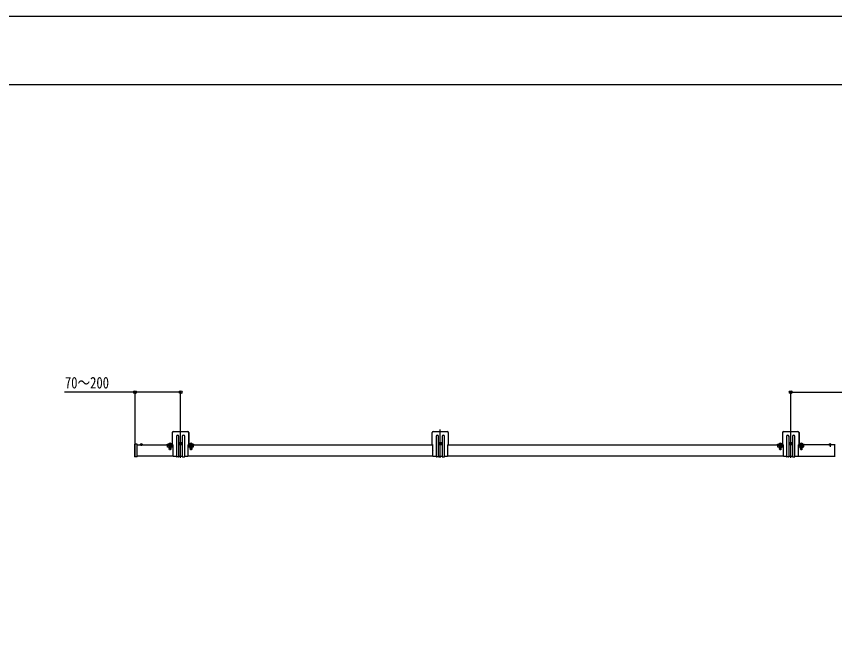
# Model space of a CAD drawing. Units: millimetres, scale not verified. Extents: x -4205 to 4205, y -2970 to 2970.
# Drawn here: x -2344 to -9, y 1185 to 2970 of the extents above; entities that cross this region are included whole.
import ezdxf
from ezdxf.enums import TextEntityAlignment as Align

# ---------------------------------------------------------------- set-up
doc = ezdxf.new("R2010")
doc.units = ezdxf.units.MM
doc.header["$LTSCALE"] = 16
for name, color, linetype in [('0-4_YKK_A1', 4, 'Continuous'), ('0-5_YKK_D', 6, 'Continuous'), ('0-6_YKK_ZWAK', 7, 'Continuous')]:
    doc.layers.add(name, color=color, linetype=linetype)
doc.styles.add('ＭＳ ゴシック', font='')
doc.styles.get('ＭＳ ゴシック').set_extended_font_data('MS Gothic')

msp = doc.modelspace()

# ---------------------------------------------------------------- linework, layer by layer
at = {"layer": '0-4_YKK_A1'}
for p, q in [((-1899.48, 1782.06), (-1899.48, 1750.06)), ((-1898.48, 1747.06), (-1898.48, 1782.56)), ((-1895.98, 1785.06), (-1854.98, 1785.06)), ((-1875.48, 1709.54), (-1875.48, 1790.71)), ((-1852.48, 1782.56), (-1852.48, 1747.06)), ((-1851.48, 1782.06), (-1851.48, 1750.06)), ((-1157.48, 1747.06), (-1157.48, 1782.56)), ((-1154.98, 1785.06), (-1113.98, 1785.06)), ((-1134.48, 1709.54), (-1134.48, 1790.71)), ((-1111.48, 1782.56), (-1111.48, 1747.06)), ((-158.48, 1782.06), (-158.48, 1750.06)), ((-157.48, 1747.06), (-157.48, 1782.56)), ((-154.98, 1785.06), (-113.98, 1785.06)), ((-134.48, 1709.54), (-134.48, 1790.71)), ((-111.48, 1782.56), (-111.48, 1747.06)), ((-110.48, 1782.06), (-110.48, 1750.06)), ((-1907.56, 1751.14), (-1906.63, 1749.28)), ((-1905.48, 1752.56), (-1905.48, 1732.6)), ((-1903.41, 1751.14), (-1904.34, 1749.28)), ((-1887.48, 1771.26), (-1887.48, 1713.56)), ((-1880.48, 1713.56), (-1880.48, 1771.26)), ((-1875.48, 1746.01), (-1875.48, 1754.51)), ((-1870.48, 1771.26), (-1870.48, 1713.56)), ((-1863.48, 1713.56), (-1863.48, 1771.26)), ((-1847.56, 1751.14), (-1846.63, 1749.28)), ((-1845.48, 1752.56), (-1845.48, 1732.6)), ((-1843.41, 1751.14), (-1844.34, 1749.28)), ((-1146.48, 1771.26), (-1146.48, 1713.56)), ((-1139.48, 1713.56), (-1139.48, 1771.26)), ((-1134.48, 1746.01), (-1134.48, 1754.51)), ((-1129.48, 1771.26), (-1129.48, 1713.56)), ((-1122.48, 1713.56), (-1122.48, 1771.26)), ((-166.56, 1751.14), (-165.63, 1749.28)), ((-164.48, 1752.56), (-164.48, 1732.6)), ((-162.41, 1751.14), (-163.34, 1749.28)), ((-146.48, 1771.26), (-146.48, 1713.56)), ((-139.48, 1713.56), (-139.48, 1771.26)), ((-134.48, 1746.01), (-134.48, 1754.51)), ((-129.48, 1771.26), (-129.48, 1713.56)), ((-122.48, 1713.56), (-122.48, 1771.26)), ((-106.56, 1751.14), (-105.63, 1749.28)), ((-104.48, 1752.56), (-104.48, 1732.6)), ((-102.41, 1751.14), (-103.34, 1749.28)), ((-2006.98, 1747.88), (-2006.98, 1714.24)), ((-1999.3, 1749.3), (-2006.04, 1748.88)), ((-2004.98, 1711.96), (-2004.98, 1750.29)), ((-1998.98, 1748.31), (-1998.98, 1749)), ((-1998.98, 1713.81), (-1998.98, 1748.31)), ((-1998.98, 1747.06), (-1898.48, 1747.06)), ((-1983.88, 1747.06), (-1991.08, 1747.06)), ((-1989.53, 1749.03), (-1988.63, 1747.22)), ((-1987.48, 1746.61), (-1988.63, 1747.22)), ((-1987.48, 1750.56), (-1987.48, 1743.99)), ((-1987.48, 1746.61), (-1986.34, 1747.22)), ((-1985.43, 1749.03), (-1986.34, 1747.22)), ((-1913.48, 1749.06), (-1900.48, 1749.06)), ((-1913.48, 1747.56), (-1913.48, 1749.06)), ((-1913.48, 1747.56), (-1900.48, 1747.56)), ((-1912.23, 1740.76), (-1912.23, 1745.26)), ((-1899.23, 1740.76), (-1912.23, 1740.76)), ((-1910.48, 1747.36), (-1910.48, 1747.06)), ((-1900.48, 1747.36), (-1910.48, 1747.36)), ((-1907.73, 1747.06), (-1910.48, 1747.06)), ((-1908.48, 1739.26), (-1909.73, 1740.76)), ((-1909.46, 1749.06), (-1901.5, 1749.06)), ((-1908.73, 1747.06), (-1908.73, 1746.56)), ((-1907.48, 1739.26), (-1908.48, 1739.26)), ((-1907.73, 1736.11), (-1907.73, 1747.36)), ((-1907.48, 1747.66), (-1907.34, 1748.48)), ((-1903.48, 1747.66), (-1907.48, 1747.66)), ((-1907.48, 1747.66), (-1907.48, 1734.46)), ((-1903.48, 1734.46), (-1907.48, 1734.46)), ((-1906.78, 1733.06), (-1907.48, 1734.46)), ((-1907.1, 1747.66), (-1907.34, 1748.68)), ((-1907.1, 1747.66), (-1907.1, 1733.71)), ((-1904.18, 1733.06), (-1906.78, 1733.06)), ((-1906.63, 1749.28), (-1905.48, 1748.67)), ((-1906.48, 1736.86), (-1906.48, 1744.36)), ((-1906.48, 1743.86), (-1904.48, 1743.86)), ((-1905.23, 1743.76), (-1905.73, 1743.76)), ((-1905.23, 1742.26), (-1905.73, 1742.26)), ((-1904.34, 1749.28), (-1905.48, 1748.67)), ((-1904.48, 1736.86), (-1904.48, 1744.36)), ((-1903.48, 1734.46), (-1904.18, 1733.06)), ((-1903.86, 1747.66), (-1903.62, 1748.68)), ((-1903.86, 1747.66), (-1903.86, 1733.71)), ((-1903.48, 1747.66), (-1903.62, 1748.48)), ((-1903.48, 1747.66), (-1903.48, 1734.46)), ((-1903.23, 1735.86), (-1903.23, 1747.36)), ((-1903.23, 1744.51), (-1903.23, 1743.01)), ((-1901.73, 1743.01), (-1903.23, 1743.01)), ((-1901.98, 1739.26), (-1902.98, 1739.26)), ((-1900.73, 1740.76), (-1901.98, 1739.26)), ((-1899.23, 1740.76), (-1898.23, 1743.26)), ((-1898.48, 1747.06), (-1896.48, 1747.06)), ((-1896.48, 1746.78), (-1896.48, 1747.06)), ((-1896.48, 1731.78), (-1896.48, 1745.35)), ((-1896.48, 1713.56), (-1896.48, 1730.35)), ((-1879.73, 1750.26), (-1871.23, 1750.26)), ((-1876.73, 1749.85), (-1877.56, 1749.85)), ((-1874.24, 1750.68), (-1873.41, 1750.68)), ((-1854.48, 1747.06), (-1854.48, 1746.78)), ((-1854.48, 1747.06), (-1852.48, 1747.06)), ((-1854.48, 1745.35), (-1854.48, 1731.78)), ((-1854.48, 1730.35), (-1854.48, 1713.56)), ((-1852.48, 1747.06), (-1157.48, 1747.06)), ((-1852.23, 1740.76), (-1852.23, 1745.26)), ((-1839.23, 1740.76), (-1852.23, 1740.76)), ((-1850.48, 1749.06), (-1837.48, 1749.06)), ((-1850.48, 1747.56), (-1837.48, 1747.56)), ((-1850.48, 1747.36), (-1850.48, 1747.06)), ((-1840.48, 1747.36), (-1850.48, 1747.36)), ((-1847.73, 1747.06), (-1850.48, 1747.06)), ((-1848.48, 1739.26), (-1849.73, 1740.76)), ((-1849.46, 1749.06), (-1841.5, 1749.06)), ((-1848.73, 1747.06), (-1848.73, 1746.56)), ((-1847.48, 1739.26), (-1848.48, 1739.26)), ((-1847.73, 1736.11), (-1847.73, 1747.36)), ((-1847.48, 1747.66), (-1847.34, 1748.48)), ((-1843.48, 1747.66), (-1847.48, 1747.66)), ((-1847.48, 1747.66), (-1847.48, 1734.46)), ((-1843.48, 1734.46), (-1847.48, 1734.46)), ((-1846.78, 1733.06), (-1847.48, 1734.46)), ((-1847.1, 1747.66), (-1847.34, 1748.68)), ((-1847.1, 1747.66), (-1847.1, 1733.71)), ((-1844.18, 1733.06), (-1846.78, 1733.06)), ((-1846.63, 1749.28), (-1845.48, 1748.67)), ((-1846.48, 1736.86), (-1846.48, 1744.36)), ((-1846.48, 1743.86), (-1844.48, 1743.86)), ((-1845.23, 1743.76), (-1845.73, 1743.76)), ((-1845.23, 1742.26), (-1845.73, 1742.26)), ((-1844.34, 1749.28), (-1845.48, 1748.67)), ((-1844.48, 1736.86), (-1844.48, 1744.36)), ((-1843.48, 1734.46), (-1844.18, 1733.06)), ((-1843.86, 1747.66), (-1843.62, 1748.68)), ((-1843.86, 1747.66), (-1843.86, 1733.71)), ((-1843.48, 1747.66), (-1843.62, 1748.48)), ((-1843.48, 1747.66), (-1843.48, 1734.46)), ((-1843.23, 1735.86), (-1843.23, 1747.36)), ((-1843.23, 1744.51), (-1843.23, 1743.01)), ((-1841.73, 1743.01), (-1843.23, 1743.01)), ((-1841.98, 1739.26), (-1842.98, 1739.26)), ((-1840.73, 1740.76), (-1841.98, 1739.26)), ((-1839.23, 1740.76), (-1838.23, 1743.26)), ((-1837.48, 1747.56), (-1837.48, 1749.06)), ((-1157.48, 1747.06), (-1155.48, 1747.06)), ((-1155.48, 1746.78), (-1155.48, 1747.06)), ((-1155.48, 1731.78), (-1155.48, 1745.35)), ((-1155.48, 1713.56), (-1155.48, 1730.35)), ((-1138.73, 1750.26), (-1130.23, 1750.26)), ((-1135.73, 1749.85), (-1136.56, 1749.85)), ((-1133.24, 1750.68), (-1132.41, 1750.68)), ((-1113.48, 1747.06), (-1113.48, 1746.78)), ((-1113.48, 1747.06), (-1111.48, 1747.06)), ((-1113.48, 1745.35), (-1113.48, 1731.78)), ((-1113.48, 1730.35), (-1113.48, 1713.56)), ((-1111.48, 1747.06), (-157.48, 1747.06)), ((-172.48, 1749.06), (-159.48, 1749.06)), ((-172.48, 1747.56), (-172.48, 1749.06)), ((-172.48, 1747.56), (-159.48, 1747.56)), ((-171.23, 1740.76), (-171.23, 1745.26)), ((-158.23, 1740.76), (-171.23, 1740.76)), ((-169.48, 1747.36), (-169.48, 1747.06)), ((-159.48, 1747.36), (-169.48, 1747.36)), ((-166.73, 1747.06), (-169.48, 1747.06)), ((-167.48, 1739.26), (-168.73, 1740.76)), ((-168.46, 1749.06), (-160.5, 1749.06)), ((-167.73, 1747.06), (-167.73, 1746.56)), ((-166.48, 1739.26), (-167.48, 1739.26)), ((-166.73, 1736.11), (-166.73, 1747.36)), ((-166.48, 1747.66), (-166.34, 1748.48)), ((-162.48, 1747.66), (-166.48, 1747.66)), ((-166.48, 1747.66), (-166.48, 1734.46)), ((-162.48, 1734.46), (-166.48, 1734.46)), ((-165.78, 1733.06), (-166.48, 1734.46)), ((-166.1, 1747.66), (-166.34, 1748.68)), ((-166.1, 1747.66), (-166.1, 1733.71)), ((-163.18, 1733.06), (-165.78, 1733.06)), ((-165.63, 1749.28), (-164.48, 1748.67)), ((-165.48, 1736.86), (-165.48, 1744.36)), ((-165.48, 1743.86), (-163.48, 1743.86)), ((-164.23, 1743.76), (-164.73, 1743.76)), ((-164.23, 1742.26), (-164.73, 1742.26)), ((-163.34, 1749.28), (-164.48, 1748.67)), ((-163.48, 1736.86), (-163.48, 1744.36)), ((-162.48, 1734.46), (-163.18, 1733.06)), ((-162.86, 1747.66), (-162.62, 1748.68)), ((-162.86, 1747.66), (-162.86, 1733.71)), ((-162.48, 1747.66), (-162.63, 1748.48)), ((-162.48, 1747.66), (-162.48, 1734.46)), ((-162.23, 1735.86), (-162.23, 1747.36)), ((-162.23, 1744.51), (-162.23, 1743.01)), ((-160.73, 1743.01), (-162.23, 1743.01)), ((-160.98, 1739.26), (-161.98, 1739.26)), ((-159.73, 1740.76), (-160.98, 1739.26)), ((-158.23, 1740.76), (-157.23, 1743.26)), ((-157.48, 1747.06), (-155.48, 1747.06)), ((-155.48, 1746.78), (-155.48, 1747.06)), ((-155.48, 1731.78), (-155.48, 1745.35)), ((-155.48, 1713.56), (-155.48, 1730.35)), ((-138.73, 1750.26), (-130.23, 1750.26)), ((-135.73, 1749.85), (-136.56, 1749.85)), ((-133.24, 1750.68), (-132.41, 1750.68)), ((-113.48, 1747.06), (-113.48, 1746.78)), ((-113.48, 1747.06), (-111.48, 1747.06)), ((-113.48, 1745.35), (-113.48, 1731.78)), ((-113.48, 1730.35), (-113.48, 1713.56)), ((-9.48, 1747.06), (-111.48, 1747.06)), ((-111.23, 1740.76), (-111.23, 1745.26)), ((-98.23, 1740.76), (-111.23, 1740.76)), ((-109.48, 1749.06), (-96.48, 1749.06)), ((-109.48, 1747.56), (-96.48, 1747.56)), ((-109.48, 1747.36), (-109.48, 1747.06)), ((-99.48, 1747.36), (-109.48, 1747.36)), ((-106.73, 1747.06), (-109.48, 1747.06)), ((-107.48, 1739.26), (-108.73, 1740.76)), ((-108.46, 1749.06), (-100.5, 1749.06)), ((-107.73, 1747.06), (-107.73, 1746.56)), ((-106.48, 1739.26), (-107.48, 1739.26)), ((-106.73, 1736.11), (-106.73, 1747.36)), ((-106.48, 1747.66), (-106.34, 1748.48)), ((-102.48, 1747.66), (-106.48, 1747.66)), ((-106.48, 1747.66), (-106.48, 1734.46)), ((-102.48, 1734.46), (-106.48, 1734.46)), ((-105.78, 1733.06), (-106.48, 1734.46)), ((-106.1, 1747.66), (-106.34, 1748.68)), ((-106.1, 1747.66), (-106.1, 1733.71)), ((-103.18, 1733.06), (-105.78, 1733.06)), ((-105.63, 1749.28), (-104.48, 1748.67)), ((-105.48, 1736.86), (-105.48, 1744.36)), ((-105.48, 1743.86), (-103.48, 1743.86)), ((-104.23, 1743.76), (-104.73, 1743.76)), ((-104.23, 1742.26), (-104.73, 1742.26)), ((-103.34, 1749.28), (-104.48, 1748.67)), ((-103.48, 1736.86), (-103.48, 1744.36)), ((-102.48, 1734.46), (-103.18, 1733.06)), ((-102.86, 1747.66), (-102.62, 1748.68)), ((-102.86, 1747.66), (-102.86, 1733.71)), ((-102.48, 1747.66), (-102.63, 1748.48)), ((-102.48, 1747.66), (-102.48, 1734.46)), ((-102.23, 1735.86), (-102.23, 1747.36)), ((-102.23, 1744.51), (-102.23, 1743.01)), ((-100.73, 1743.01), (-102.23, 1743.01)), ((-100.98, 1739.26), (-101.98, 1739.26)), ((-99.73, 1740.76), (-100.98, 1739.26)), ((-98.23, 1740.76), (-97.23, 1743.26)), ((-96.48, 1747.56), (-96.48, 1749.06)), ((-26.08, 1747.06), (-18.88, 1747.06)), ((-24.53, 1749.03), (-23.63, 1747.22)), ((-22.48, 1746.61), (-23.63, 1747.22)), ((-22.48, 1750.56), (-22.48, 1741.41)), ((-22.48, 1746.61), (-21.34, 1747.22)), ((-20.43, 1749.03), (-21.34, 1747.22)), ((-9.48, 1748.85), (-9.48, 1748.05)), ((-1999.3, 1712.83), (-2006.04, 1713.25)), ((-1896.48, 1715.06), (-1998.98, 1715.06)), ((-1998.98, 1713.13), (-1998.98, 1713.81)), ((-1887.48, 1713.56), (-1896.48, 1713.56)), ((-1881.48, 1712.56), (-1886.48, 1712.56)), ((-1870.48, 1713.56), (-1880.48, 1713.56)), ((-1869.48, 1712.56), (-1864.48, 1712.56)), ((-1854.48, 1713.56), (-1863.48, 1713.56)), ((-1155.48, 1715.06), (-1854.48, 1715.06)), ((-1146.48, 1713.56), (-1155.48, 1713.56)), ((-1140.48, 1712.56), (-1145.48, 1712.56)), ((-1129.48, 1713.56), (-1139.48, 1713.56)), ((-1128.48, 1712.56), (-1123.48, 1712.56)), ((-1113.48, 1713.56), (-1122.48, 1713.56)), ((-155.48, 1715.06), (-1113.48, 1715.06)), ((-146.48, 1713.56), (-155.48, 1713.56)), ((-140.48, 1712.56), (-145.48, 1712.56)), ((-129.48, 1713.56), (-139.48, 1713.56)), ((-128.48, 1712.56), (-123.48, 1712.56)), ((-113.48, 1713.56), (-122.48, 1713.56)), ((-113.48, 1715.06), (-9.48, 1715.06))]:
    msp.add_line(p, q, dxfattribs=at)
for points in [[(-1875.9, 1751.51), (-1875.9, 1752.34), (-1875.07, 1752.34), (-1875.07, 1751.51)], [(-1134.9, 1751.51), (-1134.9, 1752.34), (-1134.07, 1752.34), (-1134.07, 1751.51)], [(-134.9, 1751.51), (-134.9, 1752.34), (-134.07, 1752.34), (-134.07, 1751.51)], [(-1898.23, 1743.26), (-1898.23, 1745.26), (-1912.23, 1745.26)], [(-1901.23, 1746.56), (-1901.23, 1747.06), (-1908.73, 1747.06)], [(-1905.48, 1733.86), (-1905.48, 1734.86), (-1904.23, 1734.86)], [(-1900.48, 1747.36), (-1900.48, 1747.06), (-1903.23, 1747.06)], [(-1877.56, 1749.85), (-1877.56, 1750.68), (-1876.73, 1750.68)], [(-1875.07, 1749.02), (-1875.07, 1748.19), (-1875.9, 1748.19), (-1875.9, 1749.02)], [(-1873.41, 1750.68), (-1873.41, 1749.85), (-1874.24, 1749.85)], [(-1838.23, 1743.26), (-1838.23, 1745.26), (-1852.23, 1745.26)], [(-1841.23, 1746.56), (-1841.23, 1747.06), (-1848.73, 1747.06)], [(-1845.48, 1733.86), (-1845.48, 1734.86), (-1844.23, 1734.86)], [(-1840.48, 1747.36), (-1840.48, 1747.06), (-1843.23, 1747.06)], [(-1136.56, 1749.85), (-1136.56, 1750.68), (-1135.73, 1750.68)], [(-1134.07, 1749.02), (-1134.07, 1748.19), (-1134.9, 1748.19), (-1134.9, 1749.02)], [(-1132.41, 1750.68), (-1132.41, 1749.85), (-1133.24, 1749.85)], [(-157.23, 1743.26), (-157.23, 1745.26), (-171.23, 1745.26)], [(-160.23, 1746.56), (-160.23, 1747.06), (-167.73, 1747.06)], [(-164.48, 1733.86), (-164.48, 1734.86), (-163.23, 1734.86)], [(-159.48, 1747.36), (-159.48, 1747.06), (-162.23, 1747.06)], [(-136.56, 1749.85), (-136.56, 1750.68), (-135.73, 1750.68)], [(-134.07, 1749.02), (-134.07, 1748.19), (-134.9, 1748.19), (-134.9, 1749.02)], [(-132.41, 1750.68), (-132.41, 1749.85), (-133.24, 1749.85)], [(-97.23, 1743.26), (-97.23, 1745.26), (-111.23, 1745.26)], [(-100.23, 1746.56), (-100.23, 1747.06), (-107.73, 1747.06)], [(-104.48, 1733.86), (-104.48, 1734.86), (-103.23, 1734.86)], [(-99.48, 1747.36), (-99.48, 1747.06), (-102.23, 1747.06)], [(-9.48, 1748.05), (-9.48, 1714.08), (-9.48, 1713.28)]]:
    msp.add_lwpolyline(points, dxfattribs=at)
for centre in [(-1875.48, 1750.26), (-1134.48, 1750.26), (-134.48, 1750.26)]:
    msp.add_circle(centre, 4.25, dxfattribs=at)
for centre, radius, start, end in [((-1896.98, 1782.06), 2.5, 103.64345, 180), ((-1895.98, 1782.56), 2.5, 90, 180), ((-1883.98, 1771.26), 3.5, 0, 180), ((-1866.98, 1771.26), 3.5, 0, 180), ((-1854.98, 1782.56), 2.5, 0, 90), ((-1853.98, 1782.06), 2.5, 0, 76.35598), ((-1154.98, 1782.56), 2.5, 90, 180), ((-1142.98, 1771.26), 3.5, 0, 180), ((-1125.98, 1771.26), 3.5, 0, 180), ((-1113.98, 1782.56), 2.5, 0, 90), ((-155.98, 1782.06), 2.5, 103.64345, 180), ((-154.98, 1782.56), 2.5, 90, 180), ((-142.98, 1771.26), 3.5, 0, 180), ((-125.98, 1771.26), 3.5, 0, 180), ((-113.98, 1782.56), 2.5, 0, 90), ((-112.98, 1782.06), 2.5, 0, 76.35598), ((-1905.48, 1746.26), 5.3, 37.71409, 142.28591), ((-1876.73, 1751.51), 0.83, 270, 0), ((-1874.24, 1751.51), 0.83, 180, 270), ((-1845.48, 1746.26), 5.3, 37.71409, 142.28591), ((-1135.73, 1751.51), 0.83, 270, 0), ((-1133.24, 1751.51), 0.83, 180, 270), ((-164.48, 1746.26), 5.3, 37.71409, 142.28591), ((-135.73, 1751.51), 0.83, 270, 0), ((-133.24, 1751.51), 0.83, 180, 270), ((-104.48, 1746.26), 5.3, 37.71409, 142.28591), ((-2005.98, 1747.88), 1, 93.5, 180), ((-1999.28, 1749), 0.3, 0, 93.5), ((-1991.08, 1747.22), 0.154, 152.71904, 270), ((-1987.48, 1745.36), 4.2, 27.28096, 152.71904), ((-1983.88, 1747.22), 0.154, 270, 27.28096), ((-1909.46, 1749.34), 0.274, 142.28591, 270), ((-1907.83, 1748.56), 0.5, 349.90904, 90), ((-1905.48, 1736.11), 2.25, 180, 270), ((-1905.23, 1734.45), 5.32, 64.95498, 115.04502), ((-1905.48, 1744.36), 1, 0, 180), ((-1905.73, 1743.01), 0.75, 90, 270), ((-1905.48, 1736.86), 1, 180, 0), ((-1905.23, 1743.01), 0.75, 270, 90), ((-1904.23, 1735.86), 1, 270, 0), ((-1903.13, 1748.56), 0.5, 90, 190.09096), ((-1903.23, 1743.01), 1.5, 0, 90), ((-1901.5, 1749.34), 0.274, 270, 37.71409), ((-1900.48, 1750.06), 1, 270, 0), ((-1900.48, 1750.06), 2.5, 270, 323.1301), ((-1897.18, 1746.06), 1, 314.427, 45.573), ((-1897.18, 1731.06), 1, 314.427, 45.573), ((-1876.73, 1749.02), 0.83, 0, 90), ((-1874.24, 1749.02), 0.83, 90, 180), ((-1853.78, 1746.06), 1, 134.427, 225.573), ((-1853.78, 1731.06), 1, 134.427, 225.573), ((-1850.48, 1750.06), 2.5, 216.8699, 270), ((-1850.48, 1750.06), 1, 180, 270), ((-1849.46, 1749.34), 0.274, 142.28591, 270), ((-1847.83, 1748.56), 0.5, 349.90904, 90), ((-1845.48, 1736.11), 2.25, 180, 270), ((-1845.23, 1734.45), 5.32, 64.95498, 115.04502), ((-1845.48, 1744.36), 1, 0, 180), ((-1845.73, 1743.01), 0.75, 90, 270), ((-1845.48, 1736.86), 1, 180, 0), ((-1845.23, 1743.01), 0.75, 270, 90), ((-1844.23, 1735.86), 1, 270, 0), ((-1843.13, 1748.56), 0.5, 90, 190.09096), ((-1843.23, 1743.01), 1.5, 0, 90), ((-1841.5, 1749.34), 0.274, 270, 37.71409), ((-1156.18, 1746.06), 1, 314.427, 45.573), ((-1156.18, 1731.06), 1, 314.427, 45.573), ((-1135.73, 1749.02), 0.83, 0, 90), ((-1133.24, 1749.02), 0.83, 90, 180), ((-1112.78, 1746.06), 1, 134.427, 225.573), ((-1112.78, 1731.06), 1, 134.427, 225.573), ((-168.46, 1749.34), 0.274, 142.28591, 270), ((-166.83, 1748.56), 0.5, 349.90904, 90), ((-164.48, 1736.11), 2.25, 180, 270), ((-164.23, 1734.45), 5.32, 64.95498, 115.04502), ((-164.48, 1744.36), 1, 0, 180), ((-164.73, 1743.01), 0.75, 90, 270), ((-164.48, 1736.86), 1, 180, 0), ((-164.23, 1743.01), 0.75, 270, 90), ((-163.23, 1735.86), 1, 270, 0), ((-162.13, 1748.56), 0.5, 90, 190.09096), ((-162.23, 1743.01), 1.5, 0, 90), ((-160.5, 1749.34), 0.274, 270, 37.71409), ((-159.48, 1750.06), 1, 270, 0), ((-159.48, 1750.06), 2.5, 270, 323.1301), ((-156.18, 1746.06), 1, 314.427, 45.573), ((-156.18, 1731.06), 1, 314.427, 45.573), ((-135.73, 1749.02), 0.83, 0, 90), ((-133.24, 1749.02), 0.83, 90, 180), ((-112.78, 1746.06), 1, 134.427, 225.573), ((-112.78, 1731.06), 1, 134.427, 225.573), ((-109.48, 1750.06), 2.5, 216.8699, 270), ((-109.48, 1750.06), 1, 180, 270), ((-108.46, 1749.34), 0.274, 142.28591, 270), ((-106.83, 1748.56), 0.5, 349.90904, 90), ((-104.48, 1736.11), 2.25, 180, 270), ((-104.23, 1734.45), 5.32, 64.95498, 115.04502), ((-104.48, 1744.36), 1, 0, 180), ((-104.73, 1743.01), 0.75, 90, 270), ((-104.48, 1736.86), 1, 180, 0), ((-104.23, 1743.01), 0.75, 270, 90), ((-103.23, 1735.86), 1, 270, 0), ((-102.13, 1748.56), 0.5, 90, 190.09096), ((-102.23, 1743.01), 1.5, 0, 90), ((-100.5, 1749.34), 0.274, 270, 37.71409), ((-26.08, 1747.22), 0.154, 152.71904, 270), ((-22.48, 1745.36), 4.2, 27.28096, 152.71904), ((-18.88, 1747.22), 0.154, 270, 27.28096), ((-9.28, 1748.85), 0.2, 93.5, 180), ((-2005.98, 1714.24), 1, 180, 266.5), ((-1999.28, 1713.13), 0.3, 266.5, 0), ((-1886.48, 1713.56), 1, 180, 270), ((-1881.48, 1713.56), 1, 270, 0), ((-1869.48, 1713.56), 1, 180, 270), ((-1864.48, 1713.56), 1, 270, 0), ((-1145.48, 1713.56), 1, 180, 270), ((-1140.48, 1713.56), 1, 270, 0), ((-1128.48, 1713.56), 1, 180, 270), ((-1123.48, 1713.56), 1, 270, 0), ((-145.48, 1713.56), 1, 180, 270), ((-140.48, 1713.56), 1, 270, 0), ((-128.48, 1713.56), 1, 180, 270), ((-123.48, 1713.56), 1, 270, 0), ((-9.28, 1713.28), 0.2, 180, 266.5)]:
    msp.add_arc(centre, radius, start, end, dxfattribs=at)
at = {"layer": '0-5_YKK_D'}
for p, q in [((-2004.98, 1751.29), (-2004.98, 1898.06)), ((-1875.48, 1791.71), (-1875.48, 1898.06)), ((-134.48, 1791.71), (-134.48, 1898.06))]:
    msp.add_line(p, q, dxfattribs=at)
for points in [[(-1875.48, 1897.06), (-2004.98, 1897.06), (-2206.38, 1897.06)], [(-134.48, 1897.06), (-4.98, 1897.06), (196.42, 1897.06)]]:
    msp.add_lwpolyline(points, dxfattribs=at)
for centre in [(-2004.98, 1897.06), (-1875.48, 1897.06), (-134.48, 1897.06)]:
    msp.add_circle(centre, 4.25, dxfattribs=at)
at = {"layer": '0-6_YKK_ZWAK'}
msp.add_line((3895.02, 2775), (-3904.98, 2775), dxfattribs=at)
msp.add_lwpolyline([(-4205, -2970), (4205, -2970), (4205, 2970), (-4205, 2970)], close=True, dxfattribs=at)

# ---------------------------------------------------------------- texts
at = {"layer": '0-5_YKK_D', "style": 'ＭＳ ゴシック', "width": 0.8}
msp.add_text('70～200', height=32.99, dxfattribs=at).set_placement((-2205.38, 1898.06), align=Align.BOTTOM_LEFT)

doc.saveas('drawing.dxf')
